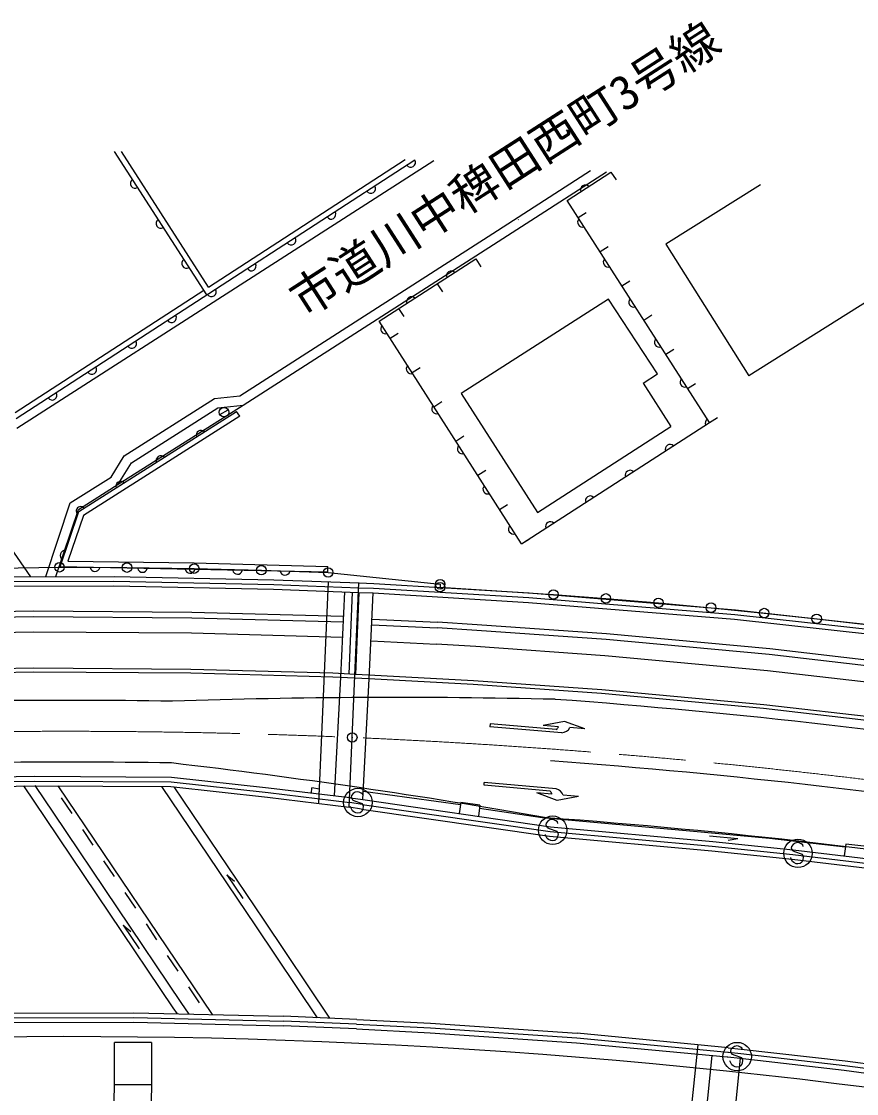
# Model space of a CAD drawing. Units: millimetres, scale not verified. Extents: x 40000 to 680000, y 20000 to 380000.
# Drawn here: x 233174 to 277131, y 284868 to 341308 of the extents above; entities that cross this region are included whole.
import ezdxf
from ezdxf.enums import TextEntityAlignment as Align

# ---------------------------------------------------------------- set-up
doc = ezdxf.new("R2010")
doc.units = ezdxf.units.MM
doc.header["$LTSCALE"] = 1000
doc.header["$PDMODE"] = 32
doc.header["$PDSIZE"] = 500
doc.linetypes.add('CHAIN', pattern=[18.5, 12, -1.5, 3.5, -1.5])
for name, color, linetype, lineweight in [('M-BGD', 7, 'Continuous', 25), ('M-BMK', 2, 'CHAIN', 13), ('M-BMK-ROW', 30, 'Continuous', 25), ('M-STR-STR1', 1, 'Continuous', 25), ('M-STR-STRC', 7, 'Continuous', 25)]:
    doc.layers.add(name, color=color, linetype=linetype, lineweight=lineweight)
doc.layers.add('M-OTRS', color=6, linetype='Continuous')
doc.styles.add('ＭＳ ゴシック', font='')
doc.styles.get('ＭＳ ゴシック').set_extended_font_data('MS Gothic')

msp = doc.modelspace()

# ---------------------------------------------------------------- linework, layer by layer
at = {"layer": 'M-BGD'}
for p, q in [((242928, 326907), (238075, 334455)), ((243017, 327323), (238434, 334453)), ((232902, 320401), (253889, 334021)), ((243017, 327323), (253375, 334045)), ((254886, 333971), (245622, 328015)), ((257986, 330152), (263119, 333462)), ((258262, 329723), (263964, 333399)), ((264206, 333381), (264478, 332961)), ((272067, 332704), (267095, 329578)), ((259340, 330879), (259323, 330867)), ((262479, 330988), (262900, 331258)), ((244668, 321597), (257986, 330152)), ((244841, 321102), (258262, 329723)), ((263632, 329188), (264053, 329457)), ((267095, 329578), (271458, 322660)), ((257091, 328808), (257362, 328388)), ((245622, 328015), (232923, 319876)), ((280078, 328081), (271458, 322660)), ((255059, 327500), (255329, 327079)), ((264784, 327387), (265205, 327657)), ((232841, 320719), (242766, 327160)), ((264068, 326689), (256325, 321720)), ((266654, 322757), (264068, 326689)), ((253026, 326191), (253297, 325770)), ((265936, 325587), (266357, 325856)), ((259495, 313806), (252010, 325536)), ((252586, 324634), (253007, 324903)), ((267088, 323787), (267510, 324056)), ((253737, 322829), (254159, 323098)), ((265896, 322266), (266654, 322757)), ((256325, 321720), (260333, 315459)), ((265896, 322266), (267363, 319976)), ((268241, 321986), (268662, 322256)), ((238589, 318438), (243340, 321463)), ((243340, 321463), (244668, 321597)), ((254889, 321025), (255310, 321294)), ((233663, 312078), (227540, 320940)), ((236187, 315502), (244501, 320779)), ((238268, 316950), (244841, 321102)), ((238961, 318071), (243512, 320968)), ((243512, 320968), (244841, 321102)), ((243620, 320613), (244054, 320861)), ((244661, 320526), (244501, 320779)), ((244661, 320526), (236438, 315305)), ((259495, 313806), (269393, 320186)), ((269393, 320186), (269814, 320455)), ((269393, 320186), (269520, 320266)), ((256040, 319220), (256462, 319489)), ((260333, 315459), (267363, 319976)), ((237896, 317318), (238589, 318438)), ((238268, 316950), (238961, 318071)), ((235744, 315957), (237896, 317318)), ((257192, 317415), (257613, 317684)), ((236170, 315623), (238268, 316950)), ((234450, 312080), (235744, 315957)), ((234988, 312081), (236170, 315623)), ((235205, 312594), (236187, 315502)), ((258343, 315610), (258765, 315879)), ((236438, 315305), (235621, 312890)), ((259495, 313806), (259916, 314075)), ((235621, 312890), (242267, 312814)), ((242267, 312814), (249307, 312610)), ((249298, 312310), (235205, 312594)), ((249298, 312310), (249307, 312610)), ((229665, 311817), (238045, 311839)), ((229671, 311567), (238043, 311589)), ((238043, 311589), (246445, 311417)), ((238045, 311839), (246452, 311667)), ((246452, 311667), (250940, 311499)), ((249311, 311810), (248809, 300141)), ((250950, 311749), (251719, 311721)), ((251719, 311721), (259891, 311225)), ((246445, 311417), (250929, 311250)), ((249980, 306783), (250196, 311277)), ((250580, 311264), (250400, 306952)), ((250929, 311250), (250749, 306933)), ((250929, 311250), (251695, 311221)), ((250940, 311499), (251707, 311471)), ((251478, 306707), (251695, 311221)), ((251695, 311221), (259857, 310726)), ((251707, 311471), (259874, 310976)), ((259891, 311225), (270756, 310331)), ((259857, 310726), (270708, 309833)), ((259874, 310976), (270732, 310082)), ((233804, 310258), (225510, 310112)), ((233805, 309958), (225520, 309812)), ((242143, 310199), (233804, 310258)), ((242138, 309899), (233805, 309958)), ((250120, 309681), (242138, 309899)), ((250134, 309980), (242143, 310199)), ((270732, 310082), (278209, 309259)), ((270756, 310331), (278239, 309507)), ((251615, 309550), (255054, 309378)), ((251629, 309849), (255071, 309677)), ((257147, 309242), (255054, 309378)), ((257168, 309541), (255071, 309677)), ((263968, 309063), (257168, 309541)), ((270708, 309833), (278179, 309010)), ((233810, 309158), (225546, 309012)), ((242124, 309099), (233810, 309158)), ((250081, 308881), (242124, 309099)), ((263943, 308764), (257147, 309242)), ((272529, 307975), (263943, 308764)), ((272560, 308274), (263968, 309063)), ((251574, 308701), (255005, 308529)), ((257090, 308394), (255005, 308529)), ((263875, 307917), (257090, 308394)), ((281190, 307270), (272560, 308274)), ((272441, 307130), (263875, 307917)), ((281151, 306973), (272529, 307975)), ((233820, 307257), (225609, 307113)), ((233821, 307057), (225615, 306913)), ((242092, 307199), (233820, 307257)), ((242088, 306999), (233821, 307057)), ((249567, 306995), (242092, 307199)), ((281041, 306130), (272441, 307130)), ((249559, 306795), (242088, 306999)), ((250721, 306735), (249559, 306795)), ((250749, 306933), (249567, 306995)), ((249646, 300543), (249980, 306783)), ((251453, 306696), (250721, 306735)), ((251464, 306896), (250749, 306933)), ((251138, 300342), (251478, 306707)), ((256951, 306399), (251453, 306696)), ((256964, 306598), (251464, 306896)), ((263729, 306123), (256964, 306598)), ((263713, 305923), (256951, 306399)), ((272234, 305141), (263713, 305923)), ((272255, 305339), (263729, 306123)), ((280807, 304345), (272255, 305339)), ((280781, 304147), (272234, 305141)), ((225875, 301439), (233871, 301571)), ((233871, 301571), (241074, 301532)), ((241074, 301532), (246185, 300961)), ((225883, 301190), (233872, 301321)), ((234450, 299342), (233293, 301062)), ((233872, 301321), (241059, 301282)), ((234873, 299627), (233892, 301084)), ((235095, 301065), (243209, 289024)), ((245510, 293701), (240564, 301035)), ((241059, 301282), (246157, 300713)), ((245942, 293992), (241205, 301014)), ((246185, 300961), (250451, 300446)), ((248433, 300690), (248454, 300957)), ((248870, 300898), (248454, 300957)), ((248850, 300639), (248870, 300898)), ((235838, 299604), (235279, 300433)), ((246157, 300713), (250458, 300194)), ((250451, 300446), (250488, 300442)), ((250488, 300442), (251148, 300341)), ((251148, 300341), (261026, 298914)), ((256281, 300065), (251161, 300773)), ((251077, 299846), (250428, 299945)), ((251113, 300093), (250458, 300194)), ((251077, 299846), (260967, 298417)), ((251113, 300093), (260997, 298666)), ((256299, 300197), (256216, 299609)), ((257308, 300056), (256299, 300197)), ((257308, 300056), (257224, 299463)), ((260583, 299378), (257283, 299877)), ((241166, 289382), (234450, 299342)), ((241588, 289667), (234873, 299627)), ((268543, 298659), (260583, 299378)), ((236956, 297945), (236397, 298774)), ((260997, 298666), (269539, 297895)), ((261026, 298914), (269563, 298144)), ((272555, 298290), (268543, 298659)), ((260967, 298417), (269515, 297646)), ((270885, 298286), (269392, 298423)), ((269563, 298144), (273799, 297707)), ((270885, 298286), (270374, 298182)), ((276539, 297833), (272555, 298290)), ((269515, 297646), (273744, 297210)), ((269539, 297895), (273771, 297459)), ((273771, 297459), (278033, 296950)), ((273799, 297707), (278064, 297198)), ((276563, 298001), (276477, 297388)), ((277514, 297883), (276563, 298001)), ((238073, 296287), (237515, 297116)), ((273744, 297210), (278002, 296702)), ((243984, 296387), (244823, 295143)), ((243984, 296387), (244388, 296056)), ((239191, 294628), (238632, 295457)), ((238524, 293726), (239363, 292482)), ((238524, 293726), (238928, 293395)), ((240309, 292969), (239750, 293799)), ((248763, 288858), (245510, 293701)), ((249408, 288830), (245942, 293992)), ((241426, 291311), (240868, 292140)), ((242544, 289652), (241985, 290482)), ((242006, 289052), (241588, 289667)), ((231070, 289099), (239093, 289119)), ((239093, 289119), (246971, 288936)), ((241380, 289066), (241166, 289382)), ((231074, 288849), (239090, 288869)), ((231078, 288599), (239087, 288619)), ((239087, 288619), (246959, 288436)), ((239090, 288869), (246965, 288686)), ((250805, 288268), (246959, 288436)), ((250818, 288518), (246965, 288686)), ((250830, 288768), (246971, 288936)), ((250818, 288518), (254697, 288323)), ((250830, 288768), (254712, 288572)), ((254712, 288572), (262433, 288043)), ((250805, 288268), (254682, 288073)), ((254682, 288073), (262392, 287544)), ((254697, 288323), (262412, 287794)), ((268773, 287429), (262433, 288043)), ((238068, 285329), (238079, 287559)), ((240028, 287549), (238079, 287559)), ((240028, 287549), (240016, 285319)), ((262392, 287544), (270325, 286802)), ((262412, 287794), (270351, 287050)), ((268773, 287429), (267639, 276544)), ((270376, 287282), (268773, 287429)), ((270376, 287282), (271063, 287205)), ((269521, 286877), (268483, 276961)), ((270325, 286802), (270359, 286798)), ((270351, 287050), (270385, 287047)), ((270359, 286798), (271013, 286724)), ((270385, 287047), (271039, 286973)), ((271013, 286724), (270439, 281241)), ((271013, 286724), (276478, 286101)), ((271039, 286973), (276509, 286349)), ((271063, 287205), (276540, 286597)), ((276509, 286349), (284589, 285251)), ((276540, 286597), (284626, 285498)), ((276478, 286101), (284553, 285003)), ((238014, 281852), (238068, 285329)), ((240016, 285319), (238068, 285329)), ((240016, 285319), (239962, 281842))]:
    msp.add_line(p, q, dxfattribs=at)
for points in [[(269393, 320186), (261903, 331888), (264206, 333381)], [(259495, 313806), (252010, 325536), (257091, 328808)]]:
    msp.add_lwpolyline(points, dxfattribs=at)
msp.add_circle((243837, 320737), 250, dxfattribs=at)
for centre, radius, start, end in [((253663, 333874), 250, 212.9825, 32.9825), ((239156, 332775), 250, 122.7357, 302.7357), ((251566, 332513), 250, 212.9825, 32.9825), ((262855, 332439), 256, 45.6353, 200.2745), ((240508, 330672), 250, 122.7357, 302.7357), ((249469, 331152), 250, 212.9825, 32.9825), ((262706, 330738), 256, 135.302, 289.9412), ((247372, 329791), 250, 212.9825, 32.9825), ((241860, 328569), 250, 122.7357, 302.7357), ((245275, 328430), 250, 212.9825, 32.9825), ((264054, 328633), 256, 135.302, 289.9412), ((255798, 327909), 256, 45.4575, 200.0967), ((243178, 327069), 250, 212.9825, 32.9825), ((253696, 326555), 256, 45.4575, 200.0967), ((265401, 326527), 256, 135.302, 289.9412), ((241081, 325708), 250, 212.9825, 32.9825), ((252343, 325119), 256, 135.2192, 289.8585), ((266749, 324421), 256, 135.302, 289.9412), ((238983, 324347), 250, 212.9825, 32.9825), ((236886, 322986), 250, 212.9825, 32.9825), ((253687, 323012), 256, 135.2192, 289.8585), ((268097, 322316), 256, 135.302, 289.9412), ((234789, 321625), 250, 212.9825, 32.9825), ((255032, 320904), 256, 135.2192, 289.8585), ((269569, 320132), 401, 139.8137, 192.2739), ((242626, 319522), 256, 45.0889, 199.7282), ((256377, 318797), 256, 135.2192, 289.8585), ((267316, 318780), 256, 45.4853, 200.1245), ((240515, 318183), 256, 45.0889, 199.7282), ((265215, 317426), 256, 45.4853, 200.1245), ((238405, 316843), 256, 45.0889, 199.7282), ((257722, 316689), 256, 135.2192, 289.8585), ((263114, 316071), 256, 45.4853, 200.1245), ((236292, 315531), 238, 39.8822, 229.2347), ((261012, 314717), 256, 45.4853, 200.1245), ((259066, 314581), 256, 135.2192, 289.8585), ((235469, 313201), 256, 84.0078, 238.647), ((237046, 312613), 256, 191.5248, 346.164), ((239546, 312563), 256, 191.5248, 346.164), ((242045, 312513), 256, 191.5248, 346.164), ((244545, 312462), 256, 191.5248, 346.164), ((247044, 312412), 256, 191.5248, 346.164)]:
    msp.add_arc(centre, radius, start, end, dxfattribs=at)
at = {"layer": 'M-BMK'}
msp.add_arc((235540, -45536), 349475, 76.37127, 90.68381, dxfattribs=at)
at = {"layer": 'M-BMK-ROW'}
for p, q in [((225200, 312443), (235181, 312573)), ((235181, 312573), (238730, 312555)), ((238730, 312555), (242271, 312503)), ((242271, 312503), (245802, 312420)), ((245802, 312420), (249319, 312301)), ((249319, 312301), (255215, 311677)), ((255215, 311677), (255206, 311524)), ((255206, 311524), (261176, 311142)), ((261176, 311142), (263938, 310934)), ((263938, 310934), (266705, 310703)), ((266705, 310703), (269470, 310446)), ((269470, 310446), (272270, 310163)), ((272270, 310163), (275032, 309861)), ((275032, 309861), (277788, 309545))]:
    msp.add_line(p, q, dxfattribs=at)
for centre in [(235181, 312573), (238730, 312555), (242271, 312503), (245802, 312420), (249319, 312301), (255206, 311524), (255215, 311677), (261176, 311142), (263938, 310934), (266705, 310703), (269470, 310446), (272270, 310163), (275032, 309861)]:
    msp.add_circle(centre, 250, dxfattribs=at)
at = {"layer": 'M-OTRS'}
msp.add_point((250587, 303615), dxfattribs=at)
at = {"layer": 'M-STR-STR1'}
for p, q in [((229660, 312067), (238047, 312089)), ((238047, 312089), (246459, 311917)), ((246459, 311917), (250950, 311749)), ((250429, 299945), (250936, 311750)), ((225892, 300940), (233873, 301071)), ((233873, 301071), (241045, 301032)), ((241045, 301032), (246128, 300464)), ((246128, 300464), (250428, 299945))]:
    msp.add_line(p, q, dxfattribs=at)
at = {"layer": 'M-STR-STRC'}
for p, q in [((257840, 304324), (257828, 304174)), ((257840, 304324), (257828, 304174)), ((261328, 304038), (257840, 304324)), ((261328, 304038), (257840, 304324)), ((261764, 304454), (260643, 304245)), ((261764, 304454), (260643, 304245)), ((261440, 304180), (260643, 304245)), ((261440, 304180), (260643, 304245)), ((262835, 304066), (261764, 304454)), ((262835, 304066), (261764, 304454)), ((261610, 303865), (257828, 304174)), ((261610, 303865), (257828, 304174)), ((262835, 304066), (262038, 304131)), ((262835, 304066), (262038, 304131)), ((257522, 301094), (257535, 301243)), ((257522, 301094), (257535, 301243)), ((261008, 300781), (257522, 301094)), ((261008, 300781), (257522, 301094)), ((261315, 300904), (257535, 301243)), ((261315, 300904), (257535, 301243)), ((250540, 300555), (250528, 300469)), ((250528, 300469), (250593, 300333)), ((250637, 300659), (250540, 300555)), ((250593, 300333), (250706, 300278)), ((250735, 300729), (250637, 300659)), ((250706, 300278), (251105, 300137)), ((250859, 300754), (250735, 300729)), ((250946, 300742), (250859, 300754)), ((251054, 300687), (250946, 300742)), ((251137, 300632), (251054, 300687)), ((251163, 300548), (251137, 300632)), ((261094, 300623), (260297, 300694)), ((261366, 300297), (260297, 300694)), ((261094, 300623), (260297, 300694)), ((261366, 300297), (260297, 300694)), ((262488, 300498), (261366, 300297)), ((262488, 300498), (261366, 300297)), ((262488, 300498), (261692, 300569)), ((262488, 300498), (261692, 300569)), ((250531, 299888), (250501, 299971)), ((250594, 299755), (250531, 299888)), ((250671, 299700), (250594, 299755)), ((250781, 299644), (250671, 299700)), ((251091, 299725), (250997, 299653)), ((251144, 299837), (251091, 299725)), ((251105, 300137), (251166, 300008)), ((251166, 300008), (251144, 299837)), ((250871, 299631), (250781, 299644)), ((250997, 299653), (250871, 299631)), ((260888, 299199), (260791, 299095)), ((260986, 299269), (260888, 299199)), ((261110, 299294), (260986, 299269)), ((261197, 299282), (261110, 299294)), ((261305, 299228), (261197, 299282)), ((261388, 299172), (261305, 299228)), ((261414, 299088), (261388, 299172)), ((260791, 299095), (260779, 299010)), ((260779, 299010), (260844, 298873)), ((260844, 298873), (260957, 298818)), ((260957, 298818), (261356, 298677)), ((261356, 298677), (261417, 298548)), ((260782, 298429), (260753, 298511)), ((260845, 298296), (260782, 298429)), ((260923, 298241), (260845, 298296)), ((261032, 298184), (260923, 298241)), ((261122, 298172), (261032, 298184)), ((261248, 298193), (261122, 298172)), ((261342, 298266), (261248, 298193)), ((261395, 298377), (261342, 298266)), ((261417, 298548), (261395, 298377)), ((273898, 298054), (273800, 297984)), ((274023, 298079), (273898, 298054)), ((274110, 298067), (274023, 298079)), ((274218, 298012), (274110, 298067)), ((274300, 297957), (274218, 298012)), ((273704, 297880), (273692, 297794)), ((273692, 297794), (273756, 297658)), ((273800, 297984), (273704, 297880)), ((273756, 297658), (273869, 297603)), ((273869, 297603), (274269, 297462)), ((274269, 297462), (274329, 297333)), ((274326, 297873), (274300, 297957)), ((273694, 297213), (273665, 297296)), ((273757, 297080), (273694, 297213)), ((273835, 297025), (273757, 297080)), ((273945, 296969), (273835, 297025)), ((274035, 296956), (273945, 296969)), ((274160, 296978), (274035, 296956)), ((274254, 297050), (274160, 296978)), ((274307, 297162), (274254, 297050)), ((274329, 297333), (274307, 297162)), ((270601, 287283), (270505, 287179)), ((270699, 287353), (270601, 287283)), ((270824, 287378), (270699, 287353)), ((270911, 287366), (270824, 287378)), ((271019, 287311), (270911, 287366)), ((271102, 287256), (271019, 287311)), ((270505, 287179), (270493, 287093)), ((270493, 287093), (270557, 286957)), ((270557, 286957), (270671, 286902)), ((270671, 286902), (271070, 286761)), ((271070, 286761), (271130, 286632)), ((271127, 287172), (271102, 287256)), ((270496, 286512), (270466, 286595)), ((270559, 286379), (270496, 286512)), ((270636, 286324), (270559, 286379)), ((270746, 286268), (270636, 286324)), ((270836, 286255), (270746, 286268)), ((270962, 286277), (270836, 286255)), ((271055, 286349), (270962, 286277)), ((271108, 286461), (271055, 286349)), ((271130, 286632), (271108, 286461))]:
    msp.add_line(p, q, dxfattribs=at)
for centre in [(250884, 300190), (261135, 298731), (274047, 297515), (270848, 286814)]:
    msp.add_circle(centre, 750, dxfattribs=at)
for centre, radius, start, end in [((235484, -45534), 351100, 89.08036, 90.68729), ((252941, -45880), 351600, 88.64373, 91.92674), ((235484, -45534), 352100, 76.37476, 85.80139), ((261198, 304257), 254, 300.8592, 342.4029), ((261198, 304257), 254, 300.8592, 342.4029), ((261595, 304367), 502, 271.6764, 331.9742), ((261595, 304367), 502, 271.6764, 331.9742), ((235484, -45534), 347850, 89.08036, 90.68729), ((200820, -42236), 346850, 80.04113, 83.33669), ((235484, -45534), 348850, 76.37476, 85.80139), ((261215, 300412), 502, 18.2196, 78.5173), ((261215, 300412), 502, 18.2196, 78.5173), ((260842, 300588), 254, 7.7909, 49.3346), ((260842, 300588), 254, 7.7909, 49.3346), ((235484, -45534), 345850, 76.37476, 85.80139), ((235484, -45534), 333400, 76.99036, 98.36669)]:
    msp.add_arc(centre, radius, start, end, dxfattribs=at)

# ---------------------------------------------------------------- texts
at = {"layer": 'M-BGD', "style": 'ＭＳ ゴシック'}
msp.add_text('市道川中稗田西町3号線', height=1833, rotation=32.737, dxfattribs=at).set_placement((248363, 325211), align=Align.BOTTOM_LEFT)

doc.saveas('drawing.dxf')
